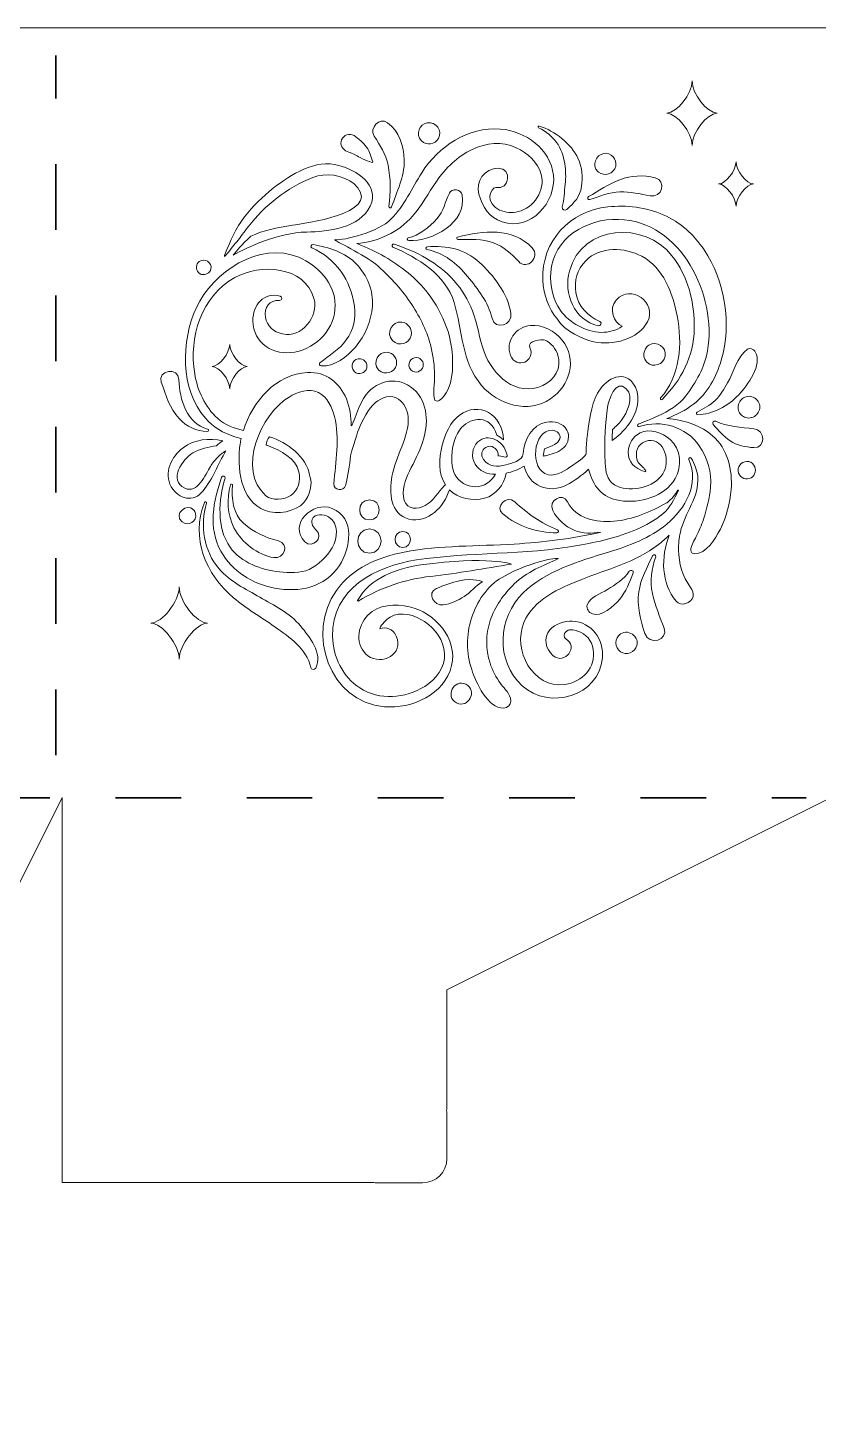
# Model space of a CAD drawing. Extents: x 5 to 989, y -719 to -284.
# Drawn here: x 253.4 to 501.8, y -718.9 to -283.7 of the extents above; entities that cross this region are included whole.
import ezdxf

# ---------------------------------------------------------------- set-up
doc = ezdxf.new("R2010")
doc.units = 0
doc.header["$MEASUREMENT"] = 0
doc.linetypes.add('AI-Linetype-2', pattern=[41.240002, 20.620001, -20.620001])
doc.linetypes.add('AI-Linetype-4', pattern=[41.240002, 20.620001, -20.620001])
doc.layers.add('Layer 1', color=7, linetype='Continuous')

# ---------------------------------------------------------------- blocks, each defined once
blk = doc.blocks.new('block 2')
at = {"layer": 'Layer 1', "lineweight": 0}
for points, knots in [([(512.96, -283.73), (512.96, -283.73), (262.96, -283.73), (262.96, -283.73), (262.96, -283.73), (256.65, -283.73), (256.65, -283.73), (256.65, -283.73), (24.77, -283.73), (24.77, -283.73), (24.77, -283.73), (24.77, -284.11), (24.77, -284.11), (24.77, -284.11), (23.41, -284.11), (23.41, -284.11), (23.41, -284.11), (22.41, -284.11), (22.41, -284.11), (22.41, -284.11), (5, -308.1), (5, -308.1), (5, -308.1), (5, -497.57), (5, -497.57), (5, -497.57), (22.41, -525.5), (22.41, -525.5), (22.41, -525.5), (22.55, -525.5), (22.55, -525.5), (22.55, -525.5), (23.41, -527.22), (23.41, -527.22), (23.41, -527.22), (32.09, -544.58), (32.09, -544.58), (32.09, -544.58), (82.99, -646.36), (82.99, -646.36), (82.99, -646.36), (82.99, -694.64), (82.99, -694.64), (82.99, -694.85), (83, -695.05), (83, -695.26), (82.86, -695.84), (82.78, -696.44), (82.78, -697.07), (82.78, -697.07), (82.78, -711.27), (82.78, -711.27), (82.78, -715.47), (86.18, -718.87), (90.38, -718.87), (90.38, -718.87), (104.58, -718.87), (104.58, -718.87), (105, -718.87), (105.4, -718.83), (105.8, -718.76), (106.25, -718.79), (106.7, -718.8), (107.16, -718.8), (107.16, -718.8), (179.67, -718.8), (179.67, -718.8), (180.08, -718.8), (180.48, -718.79), (180.88, -718.77), (181.26, -718.83), (181.64, -718.87), (182.03, -718.87), (182.03, -718.87), (196.23, -718.87), (196.23, -718.87), (200.43, -718.87), (203.84, -715.47), (203.84, -711.27), (203.84, -711.27), (203.84, -697.07), (203.84, -697.07), (203.84, -696.78), (203.82, -696.49), (203.78, -696.21), (203.82, -695.71), (203.84, -695.2), (203.84, -694.7), (203.84, -694.7), (203.84, -646.36), (203.84, -646.36), (203.84, -646.36), (254.72, -544.58), (254.72, -544.58), (254.72, -544.58), (256.65, -540.7), (256.65, -540.7), (256.65, -540.7), (264.28, -525.45), (264.28, -525.45), (264.28, -525.45), (264.28, -646.36), (264.28, -646.36), (264.28, -646.36), (360.97, -646.36), (360.98, -646.36), (361.25, -646.36), (361.52, -646.35), (361.78, -646.34), (362.27, -646.44), (362.78, -646.49), (363.3, -646.49), (363.3, -646.49), (377.5, -646.49), (377.5, -646.49), (381.7, -646.49), (385.1, -643.09), (385.1, -638.88), (385.1, -638.88), (385.1, -624.69), (385.1, -624.69), (385.1, -624.36), (385.08, -624.04), (385.04, -623.73), (385.07, -623.2), (385.09, -622.67), (385.09, -622.13), (385.09, -622.13), (385.09, -585.88), (385.09, -585.88), (385.09, -585.88), (505.63, -525.61), (505.63, -525.61), (505.63, -525.61), (505.63, -718.8), (505.63, -718.8), (505.63, -718.8), (541.89, -718.8), (541.89, -718.8), (542.79, -718.81), (543.68, -718.75), (544.56, -718.66), (544.56, -718.66), (558.34, -718.66), (558.34, -718.66), (562.54, -718.66), (565.95, -715.25), (565.95, -711.05), (565.95, -711.05), (565.95, -697.37), (565.95, -697.37), (566.05, -696.49), (566.1, -695.6), (566.11, -694.7), (566.11, -694.7), (566.11, -646.36), (566.11, -646.36), (566.11, -646.36), (686.96, -646.36), (686.96, -646.36), (686.96, -646.36), (686.96, -694.64), (686.96, -694.64), (686.96, -694.84), (686.97, -695.03), (686.97, -695.23), (686.86, -695.76), (686.79, -696.3), (686.79, -696.86), (686.79, -696.86), (686.79, -711.05), (686.79, -711.05), (686.79, -715.25), (690.2, -718.66), (694.4, -718.66), (694.4, -718.66), (708.49, -718.66), (708.49, -718.66), (709.36, -718.75), (710.23, -718.8), (711.12, -718.8), (711.12, -718.8), (747.42, -718.8), (747.42, -718.8), (747.42, -718.8), (747.42, -525.45), (747.42, -525.45), (747.42, -525.45), (868.24, -585.86), (868.24, -585.86), (868.24, -585.87), (868.25, -622.19), (868.24, -622.19), (868.24, -622.6), (868.25, -623), (868.27, -623.39), (868.22, -623.75), (868.19, -624.11), (868.19, -624.48), (868.19, -624.48), (868.19, -638.67), (868.19, -638.67), (868.19, -642.87), (871.59, -646.28), (875.79, -646.28), (875.79, -646.28), (889.99, -646.28), (889.99, -646.28), (890.1, -646.28), (890.2, -646.27), (890.3, -646.26), (891, -646.32), (891.7, -646.36), (892.41, -646.36), (892.41, -646.36), (989.09, -646.36), (989.09, -646.36), (989.09, -646.36), (989.09, -283.73), (989.09, -283.73), (989.09, -283.73), (512.96, -283.73), (512.96, -283.73)], [0, 0, 0, 0, 1, 1, 1, 2, 2, 2, 3, 3, 3, 4, 4, 4, 5, 5, 5, 6, 6, 6, 7, 7, 7, 8, 8, 8, 9, 9, 9, 10, 10, 10, 11, 11, 11, 12, 12, 12, 13, 13, 13, 14, 14, 14, 15, 15, 15, 16, 16, 16, 17, 17, 17, 18, 18, 18, 19, 19, 19, 20, 20, 20, 21, 21, 21, 22, 22, 22, 23, 23, 23, 24, 24, 24, 25, 25, 25, 26, 26, 26, 27, 27, 27, 28, 28, 28, 29, 29, 29, 30, 30, 30, 31, 31, 31, 32, 32, 32, 33, 33, 33, 34, 34, 34, 35, 35, 35, 36, 36, 36, 37, 37, 37, 38, 38, 38, 39, 39, 39, 40, 40, 40, 41, 41, 41, 42, 42, 42, 43, 43, 43, 44, 44, 44, 45, 45, 45, 46, 46, 46, 47, 47, 47, 48, 48, 48, 49, 49, 49, 50, 50, 50, 51, 51, 51, 52, 52, 52, 53, 53, 53, 54, 54, 54, 55, 55, 55, 56, 56, 56, 57, 57, 57, 58, 58, 58, 59, 59, 59, 60, 60, 60, 61, 61, 61, 62, 62, 62, 63, 63, 63, 64, 64, 64, 65, 65, 65, 66, 66, 66, 67, 67, 67, 68, 68, 68, 69, 69, 69, 70, 70, 70, 71, 71, 71, 72, 72, 72, 73, 73, 73, 74, 74, 74, 74]), ([(462.13, -300.45), (462.13, -304.5), (466.9, -310.57), (470.08, -310.57), (466.9, -310.57), (462.13, -316.64), (462.13, -320.69), (462.13, -316.64), (457.36, -310.57), (454.18, -310.57), (457.36, -310.57), (462.13, -304.5), (462.13, -300.45)], [0, 0, 0, 0, 1, 1, 1, 2, 2, 2, 3, 3, 3, 4, 4, 4, 4]), ([(366.44, -313.56), (370.16, -316.23), (371.61, -320.93), (371.71, -325.36), (371.83, -330.59), (369.36, -335.18), (367.76, -340), (367.57, -340.56), (366.81, -340.32), (366.89, -339.76), (367.54, -335.55), (367.45, -331.12), (366.63, -326.94), (365.91, -323.28), (364.16, -320.83), (362.24, -317.76), (360.69, -315.27), (363.9, -311.73), (366.44, -313.56)], [0, 0, 0, 0, 1, 1, 1, 2, 2, 2, 3, 3, 3, 4, 4, 4, 5, 5, 5, 6, 6, 6, 6]), ([(378.94, -313.6), (381.68, -313.13), (383.8, -316.06), (382.47, -318.51), (381.41, -320.45), (378.7, -320.85), (377.13, -319.29), (377.09, -319.25), (377.05, -319.22), (377.02, -319.18), (375.27, -317.26), (376.38, -314.03), (378.94, -313.6)], [0, 0, 0, 0, 1, 1, 1, 2, 2, 2, 3, 3, 3, 4, 4, 4, 4]), ([(401.9, -315.57), (409.8, -316.2), (417.67, -321.79), (418.6, -330.04), (419.56, -338.45), (411.35, -347.85), (402.45, -344.71), (398.27, -343.23), (396.41, -340.04), (395.18, -336.03), (393.92, -331.95), (396.97, -327.89), (401.27, -327.86), (405.7, -327.82), (404.87, -334.86), (400.45, -333.88), (399.66, -333.71), (398.81, -335.53), (398.66, -336.12), (398.15, -338.18), (399.98, -340.17), (401.69, -340.99), (403.46, -341.85), (405.64, -341.93), (407.54, -341.47), (412.45, -340.27), (416.07, -334.81), (414.78, -329.82), (413.81, -326.08), (410.33, -323), (406.93, -321.43), (402.38, -319.34), (397.54, -319.82), (393.09, -321.96), (388.45, -324.2), (384.69, -327.75), (381.81, -331.98), (379.32, -335.63), (377.26, -339.57), (374.34, -342.91), (369.86, -348.05), (363.43, -350.97), (356.77, -351.48), (357.18, -351.63), (363.18, -354.17), (365.61, -355.64), (370.65, -358.7), (375.58, -362.4), (379.17, -367.13), (382.75, -371.87), (385.61, -377.65), (386.48, -383.58), (387.25, -388.81), (387.57, -397.39), (382.66, -400.85), (382.16, -401.2), (381.26, -400.87), (381.17, -400.24), (380.75, -397.48), (381.41, -394.47), (381.24, -391.63), (381.07, -388.75), (380.67, -386.03), (379.92, -383.24), (378.62, -378.4), (376.39, -374.04), (373.56, -369.91), (370.47, -365.43), (366.94, -361.52), (362.74, -357.99), (359.64, -355.39), (349.37, -350.27), (349.82, -350.32), (352.95, -350.6), (363.6, -347.84), (367.55, -343.87), (371.78, -339.61), (374.06, -334.31), (377.21, -329.29), (382.42, -321.01), (391.81, -314.76), (401.9, -315.57)], [0, 0, 0, 0, 1, 1, 1, 2, 2, 2, 3, 3, 3, 4, 4, 4, 5, 5, 5, 6, 6, 6, 7, 7, 7, 8, 8, 8, 9, 9, 9, 10, 10, 10, 11, 11, 11, 12, 12, 12, 13, 13, 13, 14, 14, 14, 15, 15, 15, 16, 16, 16, 17, 17, 17, 18, 18, 18, 19, 19, 19, 20, 20, 20, 21, 21, 21, 22, 22, 22, 23, 23, 23, 24, 24, 24, 25, 25, 25, 26, 26, 26, 27, 27, 27, 27]), ([(352.05, -318.91), (352.67, -317.45), (354.53, -316.74), (355.93, -317.61), (357.45, -318.55), (358.78, -319.86), (359.9, -321.26), (361.01, -322.65), (361.24, -324.28), (361.82, -325.89), (362.02, -326.44), (358.51, -324.95), (357.35, -324.23), (356.2, -323.52), (355.09, -323.06), (353.82, -322.6), (352.29, -322.03), (351.39, -320.5), (352.05, -318.91)], [0, 0, 0, 0, 1, 1, 1, 2, 2, 2, 3, 3, 3, 4, 4, 4, 5, 5, 5, 6, 6, 6, 6]), ([(414.15, -314.61), (419.05, -316.2), (424.17, -320.13), (426.36, -324.87), (427.59, -327.56), (427.88, -330.68), (427.42, -333.59), (426.91, -336.87), (425.13, -338.69), (422.79, -340.82), (422.19, -341.37), (421.11, -340.84), (421.37, -340), (422.04, -337.78), (422, -335.19), (422.28, -332.89), (422.53, -330.72), (422.48, -328.63), (422.15, -326.46), (421.34, -321.18), (418.77, -317.55), (413.92, -315.16), (413.62, -315.01), (413.84, -314.51), (414.15, -314.61)], [0, 0, 0, 0, 1, 1, 1, 2, 2, 2, 3, 3, 3, 4, 4, 4, 5, 5, 5, 6, 6, 6, 7, 7, 7, 8, 8, 8, 8]), ([(315.33, -354.91), (317.16, -350.69), (318.7, -346.75), (321.57, -343.09), (324.19, -339.75), (327.19, -336.74), (330.55, -334.14), (336.13, -329.84), (343.85, -324.89), (351.16, -326.96), (356.6, -328.5), (364.18, -333), (361.01, -339.75), (357.76, -346.66), (347.73, -347.79), (341.07, -347.9), (332.08, -348.05), (322.52, -352.68), (317.95, -355.16), (318.64, -354.32), (319.34, -353.48), (320.03, -352.64), (321.17, -351.46), (322.36, -350.32), (323.56, -349.21), (327.49, -347.31), (331.77, -346.55), (336.56, -345.78), (340.53, -345.15), (363.58, -342.13), (357.11, -333.97), (354.47, -330.62), (348.46, -329.19), (344.56, -330.28), (340.46, -331.44), (336.48, -333.8), (333.03, -336.24), (329.55, -338.7), (326.38, -341.66), (323.69, -344.96), (322.23, -346.75), (321.1, -348.23), (320, -349.93), (318.73, -351.27), (317.57, -352.73), (316.48, -354.23), (316.06, -354.69), (315.65, -355.16), (315.24, -355.63), (315.26, -355.31), (315.28, -355.01), (315.33, -354.91)], [0, 0, 0, 0, 1, 1, 1, 2, 2, 2, 3, 3, 3, 4, 4, 4, 5, 5, 5, 6, 6, 6, 7, 7, 7, 8, 8, 8, 9, 9, 9, 10, 10, 10, 11, 11, 11, 12, 12, 12, 13, 13, 13, 14, 14, 14, 15, 15, 15, 16, 16, 16, 17, 17, 17, 17]), ([(434.46, -323.2), (436.68, -322.82), (438.61, -325.02), (438.16, -327.19), (437.65, -329.59), (434.58, -330.65), (432.7, -329.05), (432.63, -329), (432.56, -328.94), (432.5, -328.88), (430.6, -326.98), (431.84, -323.65), (434.46, -323.2)], [0, 0, 0, 0, 1, 1, 1, 2, 2, 2, 3, 3, 3, 4, 4, 4, 4]), ([(475.97, -325.84), (475.97, -328.63), (479.26, -332.81), (481.45, -332.81), (479.26, -332.81), (475.97, -336.99), (475.97, -339.78), (475.97, -336.99), (472.68, -332.81), (470.49, -332.81), (472.68, -332.81), (475.97, -328.63), (475.97, -325.84)], [0, 0, 0, 0, 1, 1, 1, 2, 2, 2, 3, 3, 3, 4, 4, 4, 4]), ([(429.58, -336.76), (432.92, -334.92), (435.83, -332.86), (439.44, -331.49), (443.09, -330.09), (446.77, -329.95), (450.56, -330.89), (454.24, -331.81), (452.67, -337.36), (449, -336.55), (445.93, -335.87), (442.63, -335.23), (439.47, -335.28), (436.29, -335.34), (432.97, -336.7), (429.99, -337.72), (429.41, -337.92), (429.07, -337.04), (429.58, -336.76)], [0, 0, 0, 0, 1, 1, 1, 2, 2, 2, 3, 3, 3, 4, 4, 4, 5, 5, 5, 6, 6, 6, 6]), ([(373.11, -350.57), (372.63, -350.55), (372.48, -349.79), (372.99, -349.7), (376.32, -349.06), (379.75, -346.18), (381.98, -343.72), (384.17, -341.3), (384.51, -338.49), (385.89, -335.73), (386.71, -334.09), (389.59, -334.42), (389.92, -336.26), (391.49, -345.03), (380.46, -350.9), (373.11, -350.57)], [0, 0, 0, 0, 1, 1, 1, 2, 2, 2, 3, 3, 3, 4, 4, 4, 5, 5, 5, 5]), ([(474.41, -428.77), (474.02, -433.07), (473.01, -437.41), (471.03, -441.24), (469.52, -444.17), (466.61, -448.96), (462.9, -448.98), (462.29, -448.98), (461.71, -448.44), (461.74, -447.82), (461.81, -446.22), (462.78, -444.99), (463.47, -443.56), (464.33, -441.76), (465.13, -439.95), (465.74, -438.04), (466.78, -434.78), (467.73, -431.47), (467.95, -428.04), (468.26, -423.29), (467.12, -418.96), (464.43, -415.06), (460.27, -409), (452.41, -406.72), (445.52, -409.02), (445.14, -409.14), (444.82, -408.61), (445.12, -408.34), (445.94, -407.62), (456.17, -404.91), (460.23, -399.34), (463.44, -394.94), (466.04, -390.62), (467, -385.22), (470.09, -367.92), (458.66, -344.37), (439.03, -343.91), (428.91, -343.67), (418.52, -349.71), (417.74, -360.63), (417.44, -364.86), (418.45, -369.1), (420.77, -372.49), (423.77, -376.49), (428.56, -379.22), (433.65, -379.4), (436, -379.48), (438.24, -378.77), (440.2, -377.51), (437.58, -376.21), (435.75, -372.26), (438.35, -369.25), (442.86, -364.04), (451.28, -370.04), (448.17, -376.05), (445.27, -381.65), (437.03, -383.6), (431.33, -382.38), (428.34, -381.74), (421.92, -378.96), (419.86, -375.29), (417.05, -371.96), (415.46, -367.7), (415.27, -363.01), (414.77, -350.65), (423.72, -341.31), (435.71, -340), (441.47, -339.37), (447.78, -340.1), (453.09, -342.45), (458.51, -344.84), (462.61, -348.54), (465.91, -353.45), (472.52, -363.29), (474.7, -376.73), (471.33, -388.13), (469.82, -393.26), (466.98, -398.65), (462.63, -401.93), (460.09, -403.85), (457.24, -405.31), (454.25, -406.44), (454.64, -406.47), (455.01, -406.5), (455.36, -406.54), (459.85, -407), (465.16, -408.84), (468.59, -411.85), (473.34, -416.03), (474.96, -422.66), (474.41, -428.77)], [0, 0, 0, 0, 1, 1, 1, 2, 2, 2, 3, 3, 3, 4, 4, 4, 5, 5, 5, 6, 6, 6, 7, 7, 7, 8, 8, 8, 9, 9, 9, 10, 10, 10, 11, 11, 11, 12, 12, 12, 13, 13, 13, 14, 14, 14, 15, 15, 15, 16, 16, 16, 17, 17, 17, 18, 18, 18, 19, 19, 19, 20, 20, 20, 21, 21, 21, 22, 22, 22, 23, 23, 23, 24, 24, 24, 25, 25, 25, 26, 26, 26, 27, 27, 27, 28, 28, 28, 29, 29, 29, 30, 30, 30, 30]), ([(399.8, -351.33), (396.2, -349.98), (392.35, -350.21), (388.59, -350.24), (388.16, -350.24), (388.07, -349.59), (388.49, -349.49), (396.58, -347.49), (405.61, -346.31), (411.93, -352.9), (414.63, -355.72), (410.23, -360.06), (407.67, -357.17), (405.51, -354.73), (402.87, -352.48), (399.8, -351.33)], [0, 0, 0, 0, 1, 1, 1, 2, 2, 2, 3, 3, 3, 4, 4, 4, 5, 5, 5, 5]), ([(425.65, -367), (426.39, -371.46), (429.21, -374.14), (433.19, -375.99), (433.97, -376.35), (433.39, -377.49), (432.62, -377.32), (425.08, -375.62), (421.73, -367.07), (423.61, -360.14), (427.57, -345.55), (447.2, -344.38), (455.83, -355.32), (460.89, -361.73), (463, -370.18), (462.84, -378.25), (462.67, -386.96), (458.84, -394.45), (452.71, -400.45), (452.42, -400.73), (452, -400.31), (452.27, -400.01), (458.48, -393.18), (459.15, -382.87), (457.46, -374.2), (456.07, -367.07), (453.11, -359.15), (446.36, -355.52), (440.96, -352.61), (433.31, -352.28), (428.75, -356.94), (425.98, -359.78), (425.01, -363.1), (425.65, -367)], [0, 0, 0, 0, 1, 1, 1, 2, 2, 2, 3, 3, 3, 4, 4, 4, 5, 5, 5, 6, 6, 6, 7, 7, 7, 8, 8, 8, 9, 9, 9, 10, 10, 10, 11, 11, 11, 11]), ([(306.4, -371.62), (311.51, -360.52), (326.21, -350.6), (338.57, -355.82), (344.55, -358.34), (349.98, -364.08), (350.01, -370.89), (350.04, -378.09), (344.34, -384.29), (337.39, -385.59), (330.59, -386.86), (324.31, -382.94), (324.17, -375.74), (324.07, -370.76), (327.66, -366.63), (332.75, -368.04), (333.48, -368.24), (333.35, -369.44), (332.56, -369.39), (329.32, -369.17), (327.69, -371.65), (328.11, -374.62), (328.51, -377.48), (330.7, -379.22), (333.47, -379.9), (339.44, -381.37), (344.97, -374.31), (343.36, -368.8), (340.33, -358.37), (326.42, -357.77), (318.47, -362.19), (307.89, -368.07), (303.99, -380.96), (305.87, -392.38), (306.73, -397.57), (309.08, -402.83), (313.05, -406.39), (315.46, -408.55), (318.25, -409.52), (321.17, -410.21), (324.03, -401.11), (331.43, -392.46), (341.36, -392), (347.05, -391.74), (351.44, -395.19), (353.52, -400.32), (354.61, -403), (354.98, -405.85), (355.09, -408.72), (355.57, -408.77), (357.4, -401.89), (359.76, -398.91), (363.45, -394.26), (370, -393.13), (374.57, -397.18), (379.34, -401.4), (379.43, -408.35), (377.45, -413.97), (376.36, -417.06), (374.86, -420.06), (373.39, -422.99), (372.04, -425.66), (370.76, -429.22), (371.72, -432.21), (372.67, -435.16), (375.99, -435.08), (378.3, -433.81), (381.06, -432.29), (382.24, -429.65), (384.4, -427.52), (384.48, -427.44), (384.58, -427.38), (384.67, -427.33), (382.28, -423.64), (382.61, -418.99), (383.65, -414.84), (384.52, -411.31), (386.13, -407.67), (389.09, -405.42), (395.02, -400.92), (402.71, -405.07), (402.86, -413.12), (402.23, -412.53), (401.55, -412.09), (400.81, -411.65), (398.76, -405.07), (392.85, -406.04), (389.81, -409.21), (387.59, -411.53), (386.83, -414.88), (386.67, -418.08), (386.57, -420.1), (386.7, -422.21), (387.63, -424.01), (388.83, -426.34), (391.4, -427.9), (394.03, -427.89), (396.65, -427.87), (399.21, -426.29), (400.39, -423.95), (397.88, -424.14), (395.25, -422.92), (393.97, -420.75), (392.69, -418.58), (392.99, -415.53), (394.84, -413.81), (397.92, -410.97), (403, -413.12), (404.03, -417.94), (404.3, -419.2), (401.98, -418.11), (401.22, -418.15), (401.31, -416.74), (400.2, -415.33), (398.8, -415.19), (397.4, -415.05), (395.99, -416.29), (396.05, -417.7), (396.08, -418.28), (396.32, -418.83), (396.64, -419.31), (398.29, -421.79), (401.08, -421.7), (403.6, -420.99), (405.32, -420.51), (408.94, -419.78), (409.11, -417.49), (409.44, -413.02), (411.78, -408.39), (416.49, -407.61), (418.88, -407.21), (421.5, -407.83), (422.79, -410.08), (423.81, -411.88), (423.32, -414.13), (421.89, -415.56), (420.56, -416.89), (418.56, -417.52), (416.78, -417.97), (416.33, -418.09), (415.84, -418.19), (415.34, -418.29), (415.44, -417.51), (415.64, -416.73), (415.82, -415.98), (416.87, -415.58), (417.93, -415.17), (418.92, -414.59), (419.62, -414.18), (420.34, -413.64), (420.6, -412.82), (421.06, -411.33), (419.63, -410.25), (418.26, -410.16), (412.1, -409.76), (410.88, -422.89), (416.97, -424.11), (419.65, -424.65), (422.49, -422.67), (424.55, -421.19), (425.42, -420.57), (428.94, -418.52), (428.9, -417.3), (428.84, -415.59), (428.97, -413.83), (429.19, -412.2), (429.8, -407.72), (430.26, -402.59), (432.42, -398.55), (434.52, -394.64), (440, -390.8), (443.56, -395.31), (446.24, -398.7), (445.2, -403.52), (443.14, -406.94), (441.65, -409.41), (439.49, -411.67), (437, -413.38), (437.06, -412.22), (437.12, -411.06), (437.18, -409.9), (438.19, -409.02), (439.15, -408.09), (439.96, -407), (441.71, -404.67), (444.08, -399.73), (441.49, -397.12), (438.18, -393.79), (435.87, -400.72), (435.59, -402.87), (434.91, -408.09), (434.53, -413.39), (434.78, -418.66), (434.9, -421.07), (434.8, -423.89), (436.32, -425.93), (437.11, -426.99), (438.32, -427.7), (439.6, -428.08), (444.23, -429.45), (451.21, -427.69), (453.42, -423.04), (455.32, -419.05), (452.88, -411.7), (447.45, -413.65), (444.99, -414.53), (444.14, -417.17), (444.92, -419.52), (445.29, -420.61), (445.98, -421.13), (446.81, -421.86), (447.09, -422.1), (448.32, -423.5), (447.11, -423.09), (444.18, -422.07), (442, -420.25), (442.07, -416.96), (442.13, -414.48), (443.54, -412.05), (445.81, -410.98), (448.96, -409.49), (452.81, -410.93), (455.3, -413.05), (458.75, -415.98), (459.02, -421.58), (456.84, -425.34), (453.5, -431.08), (445.71, -433.22), (439.47, -432.25), (433.83, -431.36), (430.9, -427.63), (429.66, -422.32), (427.56, -424.41), (424.98, -426.13), (422.77, -427.31), (417.29, -430.25), (410.68, -427.59), (409.35, -421.38), (407.7, -422.5), (405.68, -423.22), (403.74, -423.63), (403.03, -427.22), (400.64, -430.54), (396.97, -431.51), (393.29, -432.48), (388.64, -431.57), (385.9, -428.85), (384.34, -434.14), (379.1, -439.52), (373.19, -438.04), (367.29, -436.57), (366.89, -429.55), (367.86, -424.65), (368.5, -421.4), (369.74, -418.42), (370.91, -415.34), (372.03, -412.41), (373.28, -409.11), (372.92, -405.92), (372.68, -403.85), (371.67, -401.57), (369.91, -400.37), (367.6, -398.77), (364.66, -399.82), (362.68, -401.48), (360.32, -403.44), (358.57, -407), (357.43, -409.81), (356.55, -411.99), (354.96, -417.6), (354.85, -418.18), (354.57, -421.31), (354.05, -424.42), (353.25, -427.45), (352.72, -429.45), (349.4, -429.08), (349.58, -426.95), (350.16, -420.05), (351.52, -412.69), (349.81, -405.84), (349.12, -403.06), (347.51, -399.59), (344.78, -398.28), (341.8, -396.86), (338.14, -398.14), (335.52, -399.72), (326.71, -405.03), (318.92, -422.54), (328.27, -430.72), (330.23, -432.43), (334.03, -431.95), (336.03, -430.64), (338.46, -429.05), (339.3, -425.93), (338.64, -423.19), (337.59, -418.87), (332.83, -416.53), (329.05, -415.04), (328.8, -414.94), (328.54, -414.85), (328.29, -414.76), (328.47, -413.82), (328.8, -412.92), (329.36, -412.17), (334.95, -414.04), (341.1, -418.45), (341.95, -424.25), (343.18, -427.09), (341.98, -430.67), (340.18, -432.82), (337.69, -435.77), (331.76, -436.75), (328.02, -435.34), (320.12, -432.35), (319.05, -421.58), (320.17, -414.42), (320.26, -413.86), (320.37, -413.29), (320.49, -412.73), (319.8, -412.56), (319.12, -412.38), (318.44, -412.18), (314.88, -411.11), (311.73, -409.15), (309.27, -406.36), (301.2, -397.26), (301.56, -382.13), (306.4, -371.62)], [0, 0, 0, 0, 1, 1, 1, 2, 2, 2, 3, 3, 3, 4, 4, 4, 5, 5, 5, 6, 6, 6, 7, 7, 7, 8, 8, 8, 9, 9, 9, 10, 10, 10, 11, 11, 11, 12, 12, 12, 13, 13, 13, 14, 14, 14, 15, 15, 15, 16, 16, 16, 17, 17, 17, 18, 18, 18, 19, 19, 19, 20, 20, 20, 21, 21, 21, 22, 22, 22, 23, 23, 23, 24, 24, 24, 25, 25, 25, 26, 26, 26, 27, 27, 27, 28, 28, 28, 29, 29, 29, 30, 30, 30, 31, 31, 31, 32, 32, 32, 33, 33, 33, 34, 34, 34, 35, 35, 35, 36, 36, 36, 37, 37, 37, 38, 38, 38, 39, 39, 39, 40, 40, 40, 41, 41, 41, 42, 42, 42, 43, 43, 43, 44, 44, 44, 45, 45, 45, 46, 46, 46, 47, 47, 47, 48, 48, 48, 49, 49, 49, 50, 50, 50, 51, 51, 51, 52, 52, 52, 53, 53, 53, 54, 54, 54, 55, 55, 55, 56, 56, 56, 57, 57, 57, 58, 58, 58, 59, 59, 59, 60, 60, 60, 61, 61, 61, 62, 62, 62, 63, 63, 63, 64, 64, 64, 65, 65, 65, 66, 66, 66, 67, 67, 67, 68, 68, 68, 69, 69, 69, 70, 70, 70, 71, 71, 71, 72, 72, 72, 73, 73, 73, 74, 74, 74, 75, 75, 75, 76, 76, 76, 77, 77, 77, 78, 78, 78, 79, 79, 79, 80, 80, 80, 81, 81, 81, 82, 82, 82, 83, 83, 83, 84, 84, 84, 85, 85, 85, 86, 86, 86, 87, 87, 87, 88, 88, 88, 89, 89, 89, 90, 90, 90, 91, 91, 91, 92, 92, 92, 93, 93, 93, 94, 94, 94, 95, 95, 95, 96, 96, 96, 97, 97, 97, 98, 98, 98, 99, 99, 99, 100, 100, 100, 101, 101, 101, 102, 102, 102, 103, 103, 103, 104, 104, 104, 105, 105, 105, 106, 106, 106, 107, 107, 107, 108, 108, 108, 109, 109, 109, 109]), ([(356.41, -384.02), (353.94, -386.98), (349.65, -390.23), (345.62, -389.93), (345.18, -389.89), (344.83, -389.32), (345.23, -388.98), (348.11, -386.51), (351.24, -384.99), (353.5, -381.78), (355.77, -378.55), (356.6, -375.09), (356.05, -371.17), (354.89, -362.95), (350.28, -356.3), (342.65, -352.83), (342.04, -352.55), (342.51, -351.72), (343.08, -351.82), (348.06, -352.72), (353.13, -354.18), (356.72, -357.95), (360.02, -361.4), (362.11, -366.39), (361.72, -371.2), (361.34, -375.85), (359.4, -380.43), (356.41, -384.02)], [0, 0, 0, 0, 1, 1, 1, 2, 2, 2, 3, 3, 3, 4, 4, 4, 5, 5, 5, 6, 6, 6, 7, 7, 7, 8, 8, 8, 9, 9, 9, 9]), ([(387.38, -363.17), (389.85, -365.97), (391.8, -369.18), (393.13, -372.67), (394.71, -376.83), (395.3, -381.31), (396.8, -385.51), (399.42, -392.85), (406.96, -399.86), (415.22, -396.13), (418.83, -394.5), (421.33, -390.42), (420.01, -386.53), (419.37, -384.65), (417.87, -382.64), (415.97, -381.85), (415, -381.45), (410.2, -381.94), (411.18, -384.16), (413.14, -388.56), (406.89, -391.09), (405.15, -386.7), (403.37, -382.18), (406.81, -377.77), (411.38, -377.24), (414.94, -376.83), (419.14, -379.06), (421.32, -381.82), (426.17, -387.97), (423.81, -396.16), (417.66, -400.31), (410.67, -405.02), (401.26, -402.19), (396.04, -396.09), (389.57, -388.51), (390.09, -379.01), (387.4, -369.98), (384.87, -361.46), (375.83, -355.87), (368.13, -352.61), (367.61, -352.38), (367.99, -351.51), (368.52, -351.69), (375.57, -354.09), (382.37, -357.48), (387.38, -363.17)], [0, 0, 0, 0, 1, 1, 1, 2, 2, 2, 3, 3, 3, 4, 4, 4, 5, 5, 5, 6, 6, 6, 7, 7, 7, 8, 8, 8, 9, 9, 9, 10, 10, 10, 11, 11, 11, 12, 12, 12, 13, 13, 13, 14, 14, 14, 15, 15, 15, 15]), ([(399.32, -374.98), (398.11, -369.92), (394.86, -365.82), (391.61, -361.85), (388.35, -357.85), (384.07, -354.32), (378.85, -353.4), (378.3, -353.31), (378.49, -352.53), (378.97, -352.5), (385.12, -352.08), (390.67, -353.19), (395.36, -357.45), (399.72, -361.41), (404.3, -367.42), (405.24, -373.35), (405.84, -377.16), (400.26, -378.9), (399.32, -374.98)], [0, 0, 0, 0, 1, 1, 1, 2, 2, 2, 3, 3, 3, 4, 4, 4, 5, 5, 5, 6, 6, 6, 6]), ([(307.31, -357.13), (308.98, -355.87), (311.46, -357.46), (310.97, -359.5), (310.67, -360.76), (309.24, -361.59), (308, -361.18), (307.64, -361.07), (307.33, -360.86), (307.09, -360.6), (306.2, -359.65), (306.19, -357.98), (307.31, -357.13)], [0, 0, 0, 0, 1, 1, 1, 2, 2, 2, 3, 3, 3, 4, 4, 4, 4]), ([(368.08, -382.06), (368.05, -382.04), (368.02, -382.01), (368, -381.98), (365.87, -379.7), (367.86, -375.8), (370.95, -376.18), (372.94, -376.43), (374.33, -378.4), (373.9, -380.36), (373.34, -382.97), (369.97, -383.95), (368.08, -382.06)], [0, 0, 0, 0, 1, 1, 1, 2, 2, 2, 3, 3, 3, 4, 4, 4, 4]), ([(453.7, -386.91), (453.21, -389.51), (449.89, -390.69), (447.97, -388.77), (446.87, -387.66), (446.76, -385.87), (447.5, -384.57), (447.75, -384.11), (448.11, -383.72), (448.56, -383.43), (451.03, -381.83), (454.24, -384.04), (453.7, -386.91)], [0, 0, 0, 0, 1, 1, 1, 2, 2, 2, 3, 3, 3, 4, 4, 4, 4]), ([(322.35, -390.14), (320.16, -390.14), (316.87, -394.32), (316.87, -397.11), (316.87, -394.32), (313.58, -390.14), (311.39, -390.14), (313.58, -390.14), (316.87, -385.96), (316.87, -383.17), (316.87, -385.96), (320.16, -390.14), (322.35, -390.14)], [0, 0, 0, 0, 1, 1, 1, 2, 2, 2, 3, 3, 3, 4, 4, 4, 4]), ([(369.25, -389.61), (368.71, -392.09), (365.51, -393.03), (363.71, -391.23), (363.68, -391.2), (363.66, -391.18), (363.63, -391.15), (361.61, -388.98), (363.5, -385.27), (366.44, -385.64), (368.33, -385.87), (369.65, -387.74), (369.25, -389.61)], [0, 0, 0, 0, 1, 1, 1, 2, 2, 2, 3, 3, 3, 4, 4, 4, 4]), ([(375.71, -387.33), (377.02, -387.49), (377.93, -388.79), (377.65, -390.08), (377.28, -391.81), (375.06, -392.46), (373.81, -391.21), (373.79, -391.19), (373.77, -391.17), (373.76, -391.16), (372.35, -389.65), (373.67, -387.07), (375.71, -387.33)], [0, 0, 0, 0, 1, 1, 1, 2, 2, 2, 3, 3, 3, 4, 4, 4, 4]), ([(481.91, -385.33), (484.52, -389.76), (479.58, -395.87), (476.72, -399.1), (473.84, -402.34), (468.33, -405.29), (463.93, -405.26), (463.49, -405.26), (463.33, -404.66), (463.71, -404.43), (465.72, -403.25), (467.73, -402.45), (469.44, -400.79), (471.06, -399.2), (472.16, -397.24), (473.29, -395.29), (475.26, -391.9), (476.32, -387.08), (479.54, -384.71), (480.3, -384.15), (481.47, -384.59), (481.91, -385.33)], [0, 0, 0, 0, 1, 1, 1, 2, 2, 2, 3, 3, 3, 4, 4, 4, 5, 5, 5, 6, 6, 6, 7, 7, 7, 7]), ([(300.91, -394.34), (301.08, -400.33), (303.37, -408.1), (309.95, -409.76), (310.36, -409.87), (310.27, -410.51), (309.85, -410.5), (306.36, -410.42), (303.42, -409.07), (300.99, -406.47), (297.9, -403.16), (296.86, -399.24), (295.38, -395.09), (294.05, -391.33), (300.78, -390.08), (300.91, -394.34)], [0, 0, 0, 0, 1, 1, 1, 2, 2, 2, 3, 3, 3, 4, 4, 4, 5, 5, 5, 5]), ([(359.96, -390.52), (359.57, -392.3), (357.28, -392.97), (355.99, -391.68), (355.97, -391.66), (355.96, -391.64), (355.94, -391.62), (354.49, -390.07), (355.85, -387.41), (357.95, -387.67), (359.3, -387.84), (360.25, -389.18), (359.96, -390.52)], [0, 0, 0, 0, 1, 1, 1, 2, 2, 2, 3, 3, 3, 4, 4, 4, 4]), ([(483.3, -403.77), (483.14, -404.34), (482.85, -404.84), (482.43, -405.26), (482.01, -405.68), (481.51, -405.97), (480.94, -406.13), (480.9, -406.15), (480.86, -406.16), (480.82, -406.18), (480.23, -406.34), (479.64, -406.34), (479.05, -406.18), (478.49, -406.02), (478, -405.74), (477.59, -405.32), (477.18, -404.91), (476.89, -404.42), (476.73, -403.86), (476.57, -403.27), (476.57, -402.68), (476.73, -402.09), (476.75, -402.05), (476.76, -402.01), (476.78, -401.97), (476.94, -401.4), (477.23, -400.9), (477.65, -400.48), (478.07, -400.06), (478.57, -399.77), (479.14, -399.61), (479.74, -399.45), (480.34, -399.45), (480.94, -399.61), (481.51, -399.77), (482.01, -400.06), (482.43, -400.48), (482.85, -400.9), (483.14, -401.4), (483.3, -401.97), (483.46, -402.57), (483.46, -403.17), (483.3, -403.77)], [0, 0, 0, 0, 1, 1, 1, 2, 2, 2, 3, 3, 3, 4, 4, 4, 5, 5, 5, 6, 6, 6, 7, 7, 7, 8, 8, 8, 9, 9, 9, 10, 10, 10, 11, 11, 11, 12, 12, 12, 13, 13, 13, 14, 14, 14, 14]), ([(481.53, -415.59), (478.99, -415.44), (476.27, -414.92), (474.14, -413.47), (471.95, -411.98), (470.47, -410.27), (468.8, -408.3), (468.33, -407.74), (468.91, -406.98), (469.57, -407.3), (473.07, -408.99), (477.71, -409.25), (481.53, -409.66), (485.24, -410.07), (485.39, -415.8), (481.53, -415.59)], [0, 0, 0, 0, 1, 1, 1, 2, 2, 2, 3, 3, 3, 4, 4, 4, 5, 5, 5, 5]), ([(298.53, -427.93), (295.97, -423.6), (298.57, -418.42), (302.22, -415.67), (305.86, -412.93), (310.39, -412.57), (314.67, -413.46), (313.96, -413.88), (313.33, -414.44), (312.73, -415.06), (310.14, -415.37), (307.6, -415.97), (305.31, -417.29), (302.12, -419.12), (297.4, -425.75), (302.77, -428.33), (306.78, -430.27), (309.3, -424.04), (310.82, -421.51), (311.44, -420.47), (312.15, -419.58), (312.96, -418.77), (313.75, -417.97), (314.64, -417.26), (315.63, -416.56), (314.59, -418.58), (313.09, -421.3), (312.42, -422.88), (311.46, -425.15), (309.99, -427.2), (308.51, -429.16), (305.6, -433), (300.83, -431.83), (298.53, -427.93)], [0, 0, 0, 0, 1, 1, 1, 2, 2, 2, 3, 3, 3, 4, 4, 4, 5, 5, 5, 6, 6, 6, 7, 7, 7, 8, 8, 8, 9, 9, 9, 10, 10, 10, 11, 11, 11, 11]), ([(462.45, -462.36), (461.97, -464.55), (458.67, -465.59), (457.18, -463.82), (452.43, -458.16), (452.3, -450.05), (454.96, -443.09), (453.82, -444.19), (452.67, -445.18), (451.56, -446.04), (444.28, -451.64), (435.58, -453.81), (427.18, -457.09), (420.49, -459.72), (412.22, -463.39), (409.29, -470.5), (405.75, -479.1), (412, -491.35), (422.18, -490), (427.59, -489.28), (432.07, -484.6), (431.11, -478.95), (430.65, -476.24), (428.84, -474.02), (426.19, -473.21), (424.98, -472.84), (423.28, -472.48), (422.38, -473.52), (421.91, -474.07), (421.67, -475.23), (422.47, -475.67), (426.61, -477.92), (422.23, -484.06), (418.44, -480.89), (416.09, -478.93), (415.41, -475.25), (417.47, -472.82), (419.01, -470.99), (422.17, -470.03), (424.52, -470.13), (430.58, -470.36), (434.49, -475.83), (433.98, -481.63), (432.92, -493.74), (417.28, -498.14), (408.79, -490.41), (400.26, -482.64), (401.14, -468.96), (409.07, -461.25), (416.28, -454.23), (426.56, -451.32), (435.92, -448.42), (442.34, -446.43), (448.97, -444.03), (454.18, -439.63), (460.09, -434.64), (464.51, -427.09), (461.14, -419.36), (460.93, -418.87), (461.56, -418.47), (461.86, -418.93), (463.01, -420.66), (463.72, -422.64), (463.91, -424.71), (464.49, -431.16), (459.82, -436.1), (458.47, -442.15), (458.05, -444.02), (457.86, -445.9), (457.89, -447.76), (457.96, -451.93), (459.18, -455.99), (461.64, -459.55), (462.21, -460.38), (462.67, -461.38), (462.45, -462.36)], [0, 0, 0, 0, 1, 1, 1, 2, 2, 2, 3, 3, 3, 4, 4, 4, 5, 5, 5, 6, 6, 6, 7, 7, 7, 8, 8, 8, 9, 9, 9, 10, 10, 10, 11, 11, 11, 12, 12, 12, 13, 13, 13, 14, 14, 14, 15, 15, 15, 16, 16, 16, 17, 17, 17, 18, 18, 18, 19, 19, 19, 20, 20, 20, 21, 21, 21, 22, 22, 22, 23, 23, 23, 24, 24, 24, 25, 25, 25, 25]), ([(480.7, -425.09), (479.27, -425.92), (477.36, -425.2), (476.78, -423.65), (476.04, -421.67), (477.65, -420.02), (479.34, -419.94), (480.17, -419.9), (481.01, -420.24), (481.6, -421.1), (482.49, -422.39), (482.03, -424.3), (480.7, -425.09)], [0, 0, 0, 0, 1, 1, 1, 2, 2, 2, 3, 3, 3, 4, 4, 4, 4]), ([(314.35, -424.88), (314.59, -424.21), (315.62, -424.48), (315.42, -425.17), (313.43, -432.08), (312.63, -440.67), (317.02, -446.89), (320.42, -451.71), (326.83, -454.03), (332.52, -454.62), (335.54, -454.94), (339.05, -455.13), (341.87, -453.84), (344.64, -452.57), (347.54, -449.66), (349.06, -447.05), (350.8, -444.07), (351.32, -439.46), (347.92, -437.37), (346.39, -436.44), (343.54, -436.15), (342.76, -438.17), (342.31, -439.33), (343.23, -440.83), (344.12, -441.61), (346.58, -443.74), (342.86, -447.54), (340.53, -445.2), (335.13, -439.79), (342.94, -432.25), (349.05, -434.69), (356.47, -437.64), (354.82, -447.34), (351.33, -452.59), (346.66, -459.61), (338.87, -461.17), (330.99, -459.72), (324.04, -458.44), (317.56, -454.42), (314.1, -448.13), (310.04, -440.76), (311.71, -432.39), (314.35, -424.88)], [0, 0, 0, 0, 1, 1, 1, 2, 2, 2, 3, 3, 3, 4, 4, 4, 5, 5, 5, 6, 6, 6, 7, 7, 7, 8, 8, 8, 9, 9, 9, 10, 10, 10, 11, 11, 11, 12, 12, 12, 13, 13, 13, 14, 14, 14, 14]), ([(321.23, -439.35), (324.37, -442.17), (328.16, -443.89), (332.19, -444.87), (335.68, -445.71), (334.13, -450.71), (330.73, -450.15), (325.64, -449.3), (320.58, -445.39), (318.21, -440.81), (316.04, -436.62), (316.02, -431.78), (317.09, -427.29), (317.19, -426.91), (317.82, -426.99), (317.78, -427.38), (317.41, -431.67), (317.84, -436.32), (321.23, -439.35)], [0, 0, 0, 0, 1, 1, 1, 2, 2, 2, 3, 3, 3, 4, 4, 4, 5, 5, 5, 6, 6, 6, 6]), ([(365.49, -496.98), (348.09, -495.46), (340.85, -473.86), (350.39, -460.45), (355.35, -453.48), (363.55, -450.01), (371.71, -448.42), (383.01, -446.22), (394.77, -446.6), (406.23, -445.89), (415.34, -445.32), (424.52, -444.26), (433.44, -442.16), (430.6, -442.53), (427.94, -442.68), (425.13, -441.53), (422.2, -440.32), (419.82, -438.14), (418.37, -435.33), (416.78, -432.25), (421.51, -429.54), (422.99, -432.63), (425.51, -437.9), (432.28, -439.2), (437.56, -438.73), (443.42, -438.21), (449.06, -435.8), (454.16, -432.97), (454.2, -432.94), (454.24, -432.93), (454.28, -432.93), (455.65, -431.76), (456.85, -430.44), (457.69, -428.95), (457.76, -428.84), (457.91, -428.93), (457.86, -429.04), (456.61, -431.79), (455.26, -434.41), (452.94, -436.4), (450.48, -438.49), (447.68, -440.03), (444.73, -441.3), (438.82, -443.84), (432.51, -445.22), (426.2, -446.37), (409.45, -449.4), (392.38, -448.3), (375.61, -450.87), (362.71, -452.84), (348.87, -459.93), (349.19, -474.88), (349.33, -481.22), (352.34, -487.59), (357.76, -491.08), (364.03, -495.13), (371.97, -494.4), (378.16, -490.59), (381.79, -488.35), (384.61, -484.67), (384.37, -480.23), (384.14, -476.09), (381.47, -472.5), (378.1, -470.26), (375.05, -468.22), (370.62, -466.78), (367.24, -468.87), (365.94, -469.67), (364.65, -471.03), (364.05, -472.46), (365.91, -471.84), (368.08, -472.41), (369.2, -474.82), (371.81, -480.46), (364.64, -484.2), (360.32, -480.95), (356.11, -477.79), (356.91, -471.7), (360.27, -468.24), (363.52, -464.88), (369.05, -464.54), (373.36, -465.55), (381.27, -467.4), (388.61, -475.58), (386.6, -484.07), (384.46, -493.08), (374.05, -497.73), (365.49, -496.98)], [0, 0, 0, 0, 1, 1, 1, 2, 2, 2, 3, 3, 3, 4, 4, 4, 5, 5, 5, 6, 6, 6, 7, 7, 7, 8, 8, 8, 9, 9, 9, 10, 10, 10, 11, 11, 11, 12, 12, 12, 13, 13, 13, 14, 14, 14, 15, 15, 15, 16, 16, 16, 17, 17, 17, 18, 18, 18, 19, 19, 19, 20, 20, 20, 21, 21, 21, 22, 22, 22, 23, 23, 23, 24, 24, 24, 25, 25, 25, 26, 26, 26, 27, 27, 27, 28, 28, 28, 29, 29, 29, 29]), ([(419.82, -441.41), (420.29, -441.6), (420.26, -442.34), (419.69, -442.34), (413.34, -442.35), (407.57, -440.42), (402.68, -436.43), (400.04, -434.29), (403.9, -430.28), (406.46, -432.65), (410.45, -436.33), (414.78, -439.42), (419.82, -441.41)], [0, 0, 0, 0, 1, 1, 1, 2, 2, 2, 3, 3, 3, 4, 4, 4, 4]), ([(301.92, -438.91), (298.97, -436.35), (303.59, -432.84), (305.52, -435.1), (305.78, -435.4), (305.99, -435.79), (306.12, -436.3), (306.79, -438.73), (303.8, -440.54), (301.92, -438.91)], [0, 0, 0, 0, 1, 1, 1, 2, 2, 2, 3, 3, 3, 3]), ([(343.9, -484.86), (343.58, -485.5), (342.51, -485.34), (342.36, -484.66), (341.09, -478.75), (335.68, -475.13), (331.07, -471.9), (326.75, -468.87), (322.15, -466.19), (318.11, -462.78), (309.3, -455.35), (304.5, -443.99), (308.98, -432.85), (309.13, -432.47), (309.73, -432.61), (309.61, -433.02), (307.51, -440.01), (308.7, -448.09), (313.55, -453.67), (317.01, -457.65), (321.87, -460), (326.36, -462.6), (330.78, -465.16), (335.82, -467.59), (339.12, -471.61), (341.96, -475.08), (346.21, -480.14), (343.9, -484.86)], [0, 0, 0, 0, 1, 1, 1, 2, 2, 2, 3, 3, 3, 4, 4, 4, 5, 5, 5, 6, 6, 6, 7, 7, 7, 8, 8, 8, 9, 9, 9, 9]), ([(360.77, -431.99), (364.85, -431.99), (364.84, -438.32), (360.77, -438.32), (356.69, -438.32), (356.7, -431.99), (360.77, -431.99)], [0, 0, 0, 0, 1, 1, 1, 2, 2, 2, 2]), ([(360.77, -441.15), (365.65, -441.15), (365.64, -448.72), (360.77, -448.72), (355.89, -448.72), (355.9, -441.15), (360.77, -441.15)], [0, 0, 0, 0, 1, 1, 1, 2, 2, 2, 2]), ([(371.25, -446.94), (368.03, -446.94), (368.04, -441.93), (371.25, -441.93), (374.48, -441.93), (374.47, -446.94), (371.25, -446.94)], [0, 0, 0, 0, 1, 1, 1, 2, 2, 2, 2]), ([(380.07, -456.03), (371.72, -456.97), (364.49, -459.58), (357.25, -463.78), (357.12, -463.86), (356.98, -463.71), (357.05, -463.58), (360.94, -456.54), (369.43, -453.49), (376.92, -452.45), (398.07, -449.53), (405.7, -452.15), (405.41, -452.2), (397, -453.59), (388.53, -455.07), (380.07, -456.03)], [0, 0, 0, 0, 1, 1, 1, 2, 2, 2, 3, 3, 3, 4, 4, 4, 5, 5, 5, 5]), ([(403, -497.39), (397.94, -497.71), (394.21, -489.25), (392.92, -485.33), (391.22, -480.17), (391.12, -474.37), (392.83, -469.19), (394.53, -464.06), (397.66, -459.07), (402.44, -456.37), (412.75, -450.53), (420.71, -450.22), (420.22, -450.43), (415.39, -452.55), (410.15, -454.68), (406.3, -458.38), (403.02, -461.55), (400.17, -465.53), (398.74, -469.89), (397.3, -474.28), (397.24, -478.89), (398.67, -483.28), (399.41, -485.57), (400.56, -487.79), (402, -489.72), (403.37, -491.57), (405.07, -492.75), (405.19, -495.2), (405.26, -496.44), (404.14, -497.32), (403, -497.39)], [0, 0, 0, 0, 1, 1, 1, 2, 2, 2, 3, 3, 3, 4, 4, 4, 5, 5, 5, 6, 6, 6, 7, 7, 7, 8, 8, 8, 9, 9, 9, 10, 10, 10, 10]), ([(447.31, -473.99), (445.97, -469.77), (444.78, -465.38), (445.42, -460.92), (446.01, -456.73), (448, -453.21), (449.81, -449.48), (450.06, -448.96), (450.9, -449.33), (450.72, -449.86), (449.47, -453.61), (448.83, -457.54), (449.69, -461.44), (450.52, -465.17), (452.03, -468.75), (453.39, -472.31), (454.82, -476.07), (448.56, -477.88), (447.31, -473.99)], [0, 0, 0, 0, 1, 1, 1, 2, 2, 2, 3, 3, 3, 4, 4, 4, 5, 5, 5, 6, 6, 6, 6]), ([(396.2, -457.8), (394.1, -459.04), (392.55, -461.02), (390.51, -462.37), (388.63, -463.61), (386.21, -464.66), (383.98, -464.99), (381.13, -465.41), (378.65, -461.27), (381.82, -459.85), (383.95, -458.89), (386.79, -457.9), (389.09, -457.42), (393.38, -456.52), (396.56, -457.59), (396.2, -457.8)], [0, 0, 0, 0, 1, 1, 1, 2, 2, 2, 3, 3, 3, 4, 4, 4, 5, 5, 5, 5]), ([(430.85, -467.8), (429.77, -467.35), (428.77, -466.24), (429.24, -464.96), (430.15, -462.43), (433.43, -461.54), (435.61, -460.18), (438.15, -458.6), (440.69, -456.92), (442.42, -454.42), (442.82, -453.85), (443.87, -454.18), (443.61, -454.92), (442.51, -457.96), (441.38, -460.77), (439.31, -463.3), (437.68, -465.31), (433.63, -468.96), (430.85, -467.8)], [0, 0, 0, 0, 1, 1, 1, 2, 2, 2, 3, 3, 3, 4, 4, 4, 5, 5, 5, 6, 6, 6, 6]), ([(301.01, -482.07), (301.01, -477.52), (295.66, -470.7), (292.08, -470.7), (295.66, -470.7), (301.01, -463.88), (301.01, -459.33), (301.01, -463.88), (306.37, -470.7), (309.94, -470.7), (306.37, -470.7), (301.01, -477.52), (301.01, -482.07)], [0, 0, 0, 0, 1, 1, 1, 2, 2, 2, 3, 3, 3, 4, 4, 4, 4]), ([(444.81, -477.72), (444.27, -479.93), (441.53, -480.99), (439.64, -479.69), (437.77, -478.4), (437.76, -475.41), (439.64, -474.13), (441.06, -473.16), (442.79, -473.54), (443.87, -474.58), (444.67, -475.35), (445.11, -476.49), (444.81, -477.72)], [0, 0, 0, 0, 1, 1, 1, 2, 2, 2, 3, 3, 3, 4, 4, 4, 4]), ([(388.15, -495.77), (384.39, -493.87), (387.34, -488.04), (391.1, -489.94), (394.86, -491.83), (391.91, -497.67), (388.15, -495.77)], [0, 0, 0, 0, 1, 1, 1, 2, 2, 2, 2])]:
    blk.add_open_spline(points, degree=3, knots=knots, dxfattribs=at)

msp = doc.modelspace()

# ---------------------------------------------------------------- linework, layer by layer
at = {"layer": 'Layer 1', "color": 7, "linetype": 'AI-Linetype-2', "lineweight": 35, "true_color": 0xfffeff}
msp.add_lwpolyline([(262.22, -512.17), (262.22, -292.5)], dxfattribs=at)
at = {"layer": 'Layer 1', "color": 7, "linetype": 'AI-Linetype-4', "lineweight": 35, "true_color": 0xfffeff}
msp.add_lwpolyline([(33.53, -525.59), (498.02, -525.59)], dxfattribs=at)

# ---------------------------------------------------------------- block references
at = {"layer": 'Layer 1'}
msp.add_blockref('block 2', (0, 0), dxfattribs=at)

doc.saveas('drawing.dxf')
